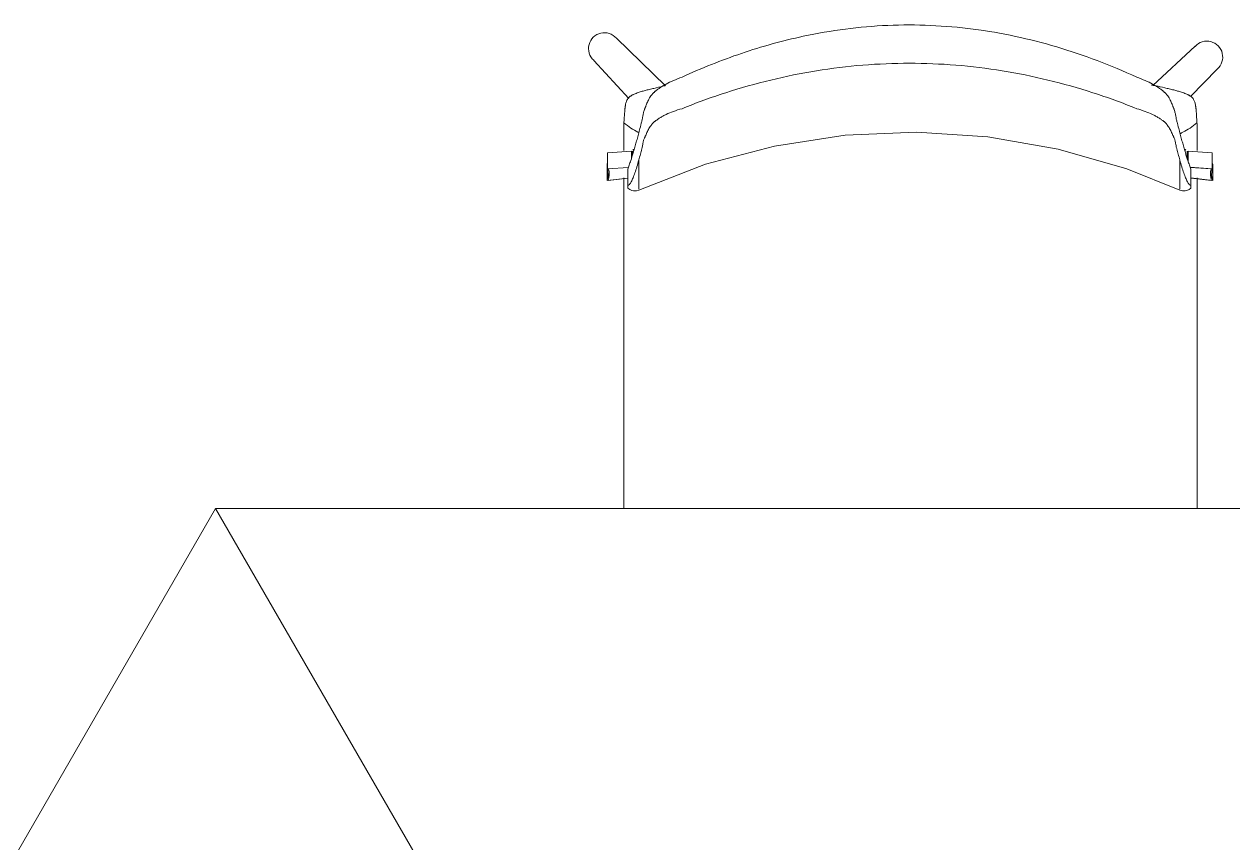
# Model space of a CAD drawing. Header units: millimetres. Extents: x 155927 to 295199, y -4084 to 97293.
# Drawn here: x 182493 to 183494, y 18585 to 19263 of the extents above; entities that cross this region are included whole.
import ezdxf

# ---------------------------------------------------------------- set-up
doc = ezdxf.new("R2010")
doc.units = ezdxf.units.MM
doc.header["$MEASUREMENT"] = 0
doc.layers.add('I-FURN', color=8, linetype='CONTINUOUS', lineweight=9)

msp = doc.modelspace()

# ---------------------------------------------------------------- linework, layer by layer
at = {"layer": 'I-FURN'}
for p, q in [((183024.2, 19211.5), (182983.6, 19251)), ((183462.6, 19244.3), (183427.5, 19212)), ((182964.9, 19232.7), (182993.9, 19201.2)), ((183458.7, 19202.8), (183480.8, 19225.5)), ((183114.4, 19161.8), (183172.8, 19170.8)), ((183172.8, 19170.8), (183231.9, 19173.3)), ((183231.9, 19173.3), (183290.9, 19169.5)), ((183290.9, 19169.5), (183349.2, 19159.3)), ((182976.2, 19156.2), (182996.1, 19157.6)), ((182996.1, 19157.6), (182996.1, 19151.7)), ((182997, 19157.6), (182997, 19154.6)), ((183057.3, 19146.7), (183114.4, 19161.8)), ((183349.2, 19159.3), (183406, 19142.9)), ((183456, 19151.7), (183456, 19157.6)), ((183456.9, 19157.6), (183476.8, 19156.3)), ((183456.9, 19148.8), (183456.9, 19157.6)), ((182976.2, 19142.9), (182976.2, 19156.2)), ((183476.8, 19156.3), (183476.8, 19142.9)), ((182975.8, 19146.5), (182975.8, 19133.2)), ((182993.5, 19144.1), (182976.2, 19142.9)), ((182993, 19129), (182993, 19142.7)), ((183002.1, 19125.4), (183057.3, 19146.7)), ((183406, 19142.9), (183449.9, 19125.4)), ((183476.8, 19142.9), (183458.5, 19144.2)), ((183475.9, 19142.9), (183458.5, 19144.1)), ((183459, 19129), (183459, 19142.7)), ((183477.1, 19133.2), (183477.1, 19146.6)), ((182975.8, 19133.2), (182993, 19135.3)), ((182976.8, 19133.2), (182993, 19135.2)), ((182993, 19127), (182994.6, 19125.9)), ((183459, 19127), (183457.5, 19125.9)), ((183459, 19135.4), (183477.1, 19133.2)), ((183459, 19135.3), (183476.2, 19133.2)), ((182994.6, 19125.9), (182996.3, 19125.1)), ((182996.3, 19125.1), (182997.8, 19124.8)), ((182997.8, 19124.8), (183000.1, 19124.8)), ((183000.1, 19124.8), (183002.1, 19125.4)), ((183452, 19124.8), (183449.9, 19125.4)), ((183454.3, 19124.8), (183452, 19124.8)), ((183455.7, 19125.1), (183454.3, 19124.8)), ((183457.5, 19125.9), (183455.7, 19125.1)), ((182651.8, 18861.9), (182076.8, 17866)), ((183801.8, 18862), (182651.8, 18861.9)), ((183206.8, 17900.7), (182651.8, 18861.9)), ((182651.8, 18861.9), (183206.8, 17900.7))]:
    msp.add_line(p, q, dxfattribs=at)
for centre, start, end in [((182973.6, 19242.5), 40.4176, 228.0338), ((183472.3, 19235.5), 310.3941, 138.0104)]:
    msp.add_arc(centre, 13.1, start, end, dxfattribs=at)
for centre, start_param, end_param in [((182959.3, 19151.9), 5.960696, 6.044337), ((183493.6, 19152), 3.380441, 3.464082), ((182959.3, 19138.6), 5.960696, 6.540192), ((182960.3, 19138.6), 5.960696, 6.540192), ((183492.7, 19138.6), 2.884586, 3.464082), ((183493.6, 19138.6), 2.884586, 3.464082)]:
    msp.add_ellipse(centre, major_axis=(17.4, 0), ratio=0.978487, start_param=start_param, end_param=end_param, dxfattribs=at)
for points, knots in [([(183037.9, 19218.8), (183053.9, 19226.2), (183086.8, 19239.4), (183143.7, 19255.2), (183208.2, 19263.7), (183279.2, 19260.5), (183337, 19248), (183381.7, 19232.9), (183403.4, 19223.7), (183414.2, 19218.8)], [-1, -1, -1, -1, -0.863636, -0.727273, -0.545455, -0.363636, -0.181818, -0.090909, 0, 0, 0, 0]), ([(183414.2, 19192.7), (183402.2, 19197.6), (183378.1, 19206.4), (183328.5, 19220.4), (183264.8, 19230.8), (183187.3, 19230.8), (183123.6, 19220.4), (183074, 19206.4), (183049.8, 19197.6), (183037.9, 19192.7)], [-1, -1, -1, -1, -0.9, -0.8, -0.6, -0.4, -0.2, -0.1, 0, 0, 0, 0]), ([(182995.5, 19149.8), (182996.1, 19151.7), (182997.2, 19154.9), (182998.6, 19159.9), (182999.8, 19164), (183000.9, 19168.3), (183002.1, 19172.8), (183003.2, 19176.8), (183004, 19180.1), (183004.6, 19182.3), (183005, 19184), (183005.3, 19185.7), (183005.6, 19187.4), (183005.9, 19189.1), (183006.3, 19190.5), (183006.7, 19191.7), (183007, 19192.5), (183007.2, 19193), (183007.3, 19193.4), (183007.5, 19193.7), (183007.7, 19194.3), (183008.1, 19195.2), (183008.6, 19196.5), (183009.2, 19198.1), (183010, 19199.8), (183010.9, 19201.6), (183012.1, 19203.3), (183013.2, 19204.7), (183014.2, 19205.7), (183014.8, 19206.2), (183015.2, 19206.7), (183015.7, 19207.1), (183016.4, 19207.6), (183017.6, 19208.6), (183019.4, 19209.9), (183021.9, 19211.5), (183025.5, 19213.6), (183030.6, 19216), (183035.4, 19217.9), (183037.9, 19218.8)], [0, 0, 0, 0, 0.142857, 0.214286, 0.285714, 0.357143, 0.428571, 0.5, 0.535714, 0.571429, 0.589286, 0.607143, 0.642857, 0.660714, 0.678571, 0.696429, 0.705357, 0.709821, 0.714286, 0.71875, 0.723214, 0.732143, 0.75, 0.767857, 0.785714, 0.803571, 0.821429, 0.839286, 0.848214, 0.852679, 0.857143, 0.861607, 0.866071, 0.875, 0.892857, 0.910714, 0.928571, 0.964286, 1, 1, 1, 1]), ([(183414.2, 19218.8), (183416.7, 19217.9), (183421.4, 19216), (183426.5, 19213.6), (183430.1, 19211.5), (183432.6, 19209.9), (183434.5, 19208.6), (183435.7, 19207.6), (183436.3, 19207.1), (183436.8, 19206.7), (183437.3, 19206.2), (183437.9, 19205.7), (183438.8, 19204.7), (183440, 19203.3), (183441.1, 19201.6), (183442, 19199.8), (183442.8, 19198.1), (183443.5, 19196.5), (183444, 19195.2), (183444.3, 19194.3), (183444.5, 19193.7), (183444.7, 19193.4), (183444.9, 19193), (183445.1, 19192.5), (183445.4, 19191.7), (183445.7, 19190.5), (183446.1, 19189.1), (183446.4, 19187.4), (183446.7, 19185.7), (183447, 19184), (183447.3, 19182.7), (183447.7, 19181.4), (183448.1, 19179.7), (183448.9, 19176.8), (183449.9, 19172.8), (183451.1, 19168.3), (183452.3, 19164), (183453.4, 19159.9), (183454.5, 19156.2), (183455.5, 19152.8), (183456.2, 19150.7), (183456.6, 19149.8)], [0, 0, 0, 0, 0.035714, 0.071429, 0.089286, 0.107143, 0.125, 0.133929, 0.138393, 0.142857, 0.147321, 0.151786, 0.160714, 0.178571, 0.196429, 0.214286, 0.232143, 0.25, 0.267857, 0.276786, 0.28125, 0.285714, 0.290179, 0.294643, 0.303571, 0.321429, 0.339286, 0.357143, 0.392857, 0.410714, 0.428571, 0.446429, 0.464286, 0.5, 0.571429, 0.642857, 0.714286, 0.785714, 0.857143, 0.928571, 1, 1, 1, 1]), ([(182989.8, 19181), (182989.9, 19182.1), (182990, 19183.7), (182990.1, 19185.7), (182990.2, 19186.8), (182990.2, 19187.6), (182990.3, 19188.4), (182990.4, 19189.4), (182990.5, 19190.6), (182990.6, 19191.9), (182990.7, 19192.7), (182990.7, 19193.3), (182990.8, 19193.7), (182990.8, 19194), (182990.9, 19194.6), (182991, 19195.4), (182991.2, 19196.6), (182991.6, 19198), (182992, 19199.2), (182992.6, 19200.4), (182993.5, 19201.6), (182994.5, 19202.5), (182995.4, 19203.2), (182996.1, 19203.6), (182996.7, 19204), (182997.7, 19204.5), (182999, 19205.1), (183000.7, 19205.7), (183002.5, 19206.3), (183004.2, 19206.9), (183005.8, 19207.3), (183007.4, 19207.7), (183009.1, 19208.2), (183010.9, 19208.6), (183013.4, 19209.2), (183017.8, 19210.3), (183021.5, 19211.1), (183023.9, 19211.6)], [0, 0, 0, 0, 0.0625, 0.09375, 0.109375, 0.125, 0.140625, 0.15625, 0.1875, 0.21875, 0.234375, 0.242188, 0.25, 0.257812, 0.265625, 0.28125, 0.3125, 0.34375, 0.375, 0.40625, 0.4375, 0.46875, 0.484375, 0.5, 0.515625, 0.53125, 0.5625, 0.59375, 0.625, 0.65625, 0.6875, 0.71875, 0.75, 0.78125, 0.8125, 0.875, 1, 1, 1, 1]), ([(183430.1, 19211.6), (183432.4, 19211.1), (183436.2, 19210.3), (183440.6, 19209.2), (183443, 19208.6), (183444.9, 19208.2), (183446.6, 19207.7), (183448.1, 19207.3), (183449.7, 19206.9), (183451.4, 19206.3), (183453.2, 19205.7), (183454.9, 19205.1), (183456.2, 19204.5), (183457.2, 19204), (183457.9, 19203.6), (183458.6, 19203.2), (183459.4, 19202.5), (183460.4, 19201.6), (183461.3, 19200.4), (183461.9, 19199.2), (183462.4, 19198), (183462.7, 19196.6), (183462.9, 19195.4), (183463, 19194.6), (183463.1, 19194), (183463.2, 19193.7), (183463.2, 19193.3), (183463.3, 19192.7), (183463.4, 19191.9), (183463.5, 19190.6), (183463.6, 19189.4), (183463.6, 19188.4), (183463.7, 19187.6), (183463.8, 19186.8), (183463.8, 19185.7), (183463.9, 19183.7), (183464, 19182.1), (183464.1, 19181)], [0, 0, 0, 0, 0.125, 0.1875, 0.21875, 0.25, 0.28125, 0.3125, 0.34375, 0.375, 0.40625, 0.4375, 0.46875, 0.484375, 0.5, 0.515625, 0.53125, 0.5625, 0.59375, 0.625, 0.65625, 0.6875, 0.71875, 0.734375, 0.742188, 0.75, 0.757812, 0.765625, 0.78125, 0.8125, 0.84375, 0.859375, 0.875, 0.890625, 0.90625, 0.9375, 1, 1, 1, 1]), ([(183037.9, 19192.7), (183035.4, 19192), (183030.7, 19190.5), (183025.7, 19188.4), (183022.1, 19186.6), (183019.6, 19185.1), (183017.8, 19183.9), (183016.6, 19183.1), (183015.9, 19182.6), (183015.4, 19182.2), (183014.9, 19181.8), (183014.3, 19181.3), (183013.4, 19180.3), (183012.2, 19178.9), (183011, 19177.2), (183010, 19175.5), (183009.2, 19173.8), (183008.5, 19172.2), (183007.9, 19170.9), (183007.6, 19170), (183007.3, 19169.5), (183007.2, 19169.2), (183007, 19168.8), (183006.8, 19168.4), (183006.5, 19167.6), (183006.1, 19166.6), (183005.8, 19165.4), (183005.5, 19163.9), (183005.3, 19162.5), (183005, 19161), (183004.7, 19159.8), (183004.4, 19158.6), (183004, 19157), (183003.2, 19154.3), (183002.6, 19151.9), (183002.1, 19150.3)], [0, 0, 0, 0, 0.0625, 0.125, 0.15625, 0.1875, 0.21875, 0.234375, 0.242188, 0.25, 0.257812, 0.265625, 0.28125, 0.3125, 0.34375, 0.375, 0.40625, 0.4375, 0.46875, 0.484375, 0.492188, 0.5, 0.507812, 0.515625, 0.53125, 0.5625, 0.59375, 0.625, 0.6875, 0.71875, 0.75, 0.78125, 0.8125, 0.875, 1, 1, 1, 1]), ([(183449.9, 19150.3), (183449.5, 19151.9), (183448.8, 19154.3), (183448, 19157), (183447.6, 19158.6), (183447.3, 19159.8), (183447, 19161), (183446.7, 19162.5), (183446.5, 19163.9), (183446.2, 19165.4), (183445.9, 19166.6), (183445.5, 19167.6), (183445.2, 19168.4), (183445, 19168.8), (183444.9, 19169.2), (183444.7, 19169.5), (183444.5, 19170), (183444.1, 19170.9), (183443.5, 19172.2), (183442.8, 19173.8), (183442, 19175.5), (183441, 19177.2), (183439.8, 19178.9), (183438.7, 19180.3), (183437.7, 19181.3), (183437.1, 19181.8), (183436.6, 19182.2), (183436.1, 19182.6), (183435.5, 19183.1), (183434.3, 19183.9), (183432.4, 19185.1), (183429.9, 19186.6), (183426.3, 19188.4), (183421.3, 19190.5), (183416.6, 19192), (183414.2, 19192.7)], [0, 0, 0, 0, 0.125, 0.1875, 0.21875, 0.25, 0.28125, 0.3125, 0.375, 0.40625, 0.4375, 0.46875, 0.484375, 0.492188, 0.5, 0.507812, 0.515625, 0.53125, 0.5625, 0.59375, 0.625, 0.65625, 0.6875, 0.71875, 0.734375, 0.742188, 0.75, 0.757812, 0.765625, 0.78125, 0.8125, 0.84375, 0.875, 0.9375, 1, 1, 1, 1]), ([(182989.8, 19181), (182991.7, 19179.4), (182995.5, 19176.6), (182999.8, 19174), (183002.1, 19172.8), (183002.5, 19172.6)], [0, 0, 0, 0, 0.02777778, 0.05555556, 0.06066679, 0.06066679, 0.06066679, 0.06066679]), ([(183450.1, 19172), (183450.9, 19172.4), (183453.7, 19173.7), (183458.4, 19176.6), (183462.2, 19179.4), (183464.1, 19181)], [0.93303317, 0.93303317, 0.93303317, 0.93303317, 0.94444444, 0.97222222, 1, 1, 1, 1]), ([(183002.1, 19126), (183002.1, 19126.3), (183002.1, 19127), (183002.1, 19128.9), (183002.1, 19132.9), (183002.1, 19137.8), (183002.1, 19141.4), (183002.1, 19141.8)], [0.4444444, 0.4444444, 0.4444444, 0.4444444, 0.5138889, 0.5833333, 0.7222222, 0.8611111, 0.8809813, 0.8809813, 0.8809813, 0.8809813]), ([(183449.9, 19141.7), (183449.9, 19139.5), (183449.9, 19135.5), (183449.9, 19130.8), (183449.9, 19128.2), (183449.9, 19126.7), (183449.9, 19126.2), (183449.9, 19126)], [0.1190187, 0.1190187, 0.1190187, 0.1190187, 0.2222222, 0.3333333, 0.4444444, 0.5, 0.5555556, 0.5555556, 0.5555556, 0.5555556]), ([(182989.6, 18861.6), (182989.6, 18861.8), (182989.6, 18864.5), (182989.6, 18869.6), (182989.6, 18877.2), (182989.6, 18884.9), (182989.6, 18894.9), (182989.6, 18907.4), (182989.6, 18919.9), (182989.6, 18929.9), (182989.6, 18937.5), (182989.6, 18945.2), (182989.6, 18955.2), (182989.6, 18967.8), (182989.6, 18982.7), (182989.6, 18997.9), (182989.6, 19013), (182989.6, 19027.9), (182989.6, 19040.4), (182989.6, 19050.4), (182989.6, 19058), (182989.6, 19065.6), (182989.6, 19075.5), (182989.6, 19087.7), (182989.6, 19100.1), (182989.6, 19110.2), (182989.6, 19117.9), (182989.6, 19125.7), (182989.6, 19131.6), (182989.6, 19134.9), (182989.6, 19135.6)], [-0.7511307, -0.7511307, -0.7511307, -0.7511307, -0.75, -0.7321429, -0.7142857, -0.6964286, -0.6785714, -0.6428571, -0.6071429, -0.5892857, -0.5714286, -0.5535714, -0.5357143, -0.5, -0.4642857, -0.4285714, -0.3928571, -0.3571429, -0.3214286, -0.3035714, -0.2857143, -0.2678571, -0.25, -0.2142857, -0.1785714, -0.1607143, -0.1428571, -0.125, -0.1071429, -0.1022726, -0.1022726, -0.1022726, -0.1022726]), ([(182993, 19129), (182993, 19128.5), (182993, 19127.6), (182993, 19127), (182993, 19126.9), (182993, 19127.5), (182993, 19128.3), (182993, 19128.7)], [0, 0, 0, 0, 0.125, 0.25, 0.375, 0.5, 0.5828112, 0.5828112, 0.5828112, 0.5828112]), ([(183459, 19128.7), (183459, 19128.3), (183459, 19127.5), (183459, 19126.9), (183459, 19127), (183459, 19127.6), (183459, 19128.5), (183459, 19129)], [0.4162183, 0.4162183, 0.4162183, 0.4162183, 0.5, 0.625, 0.75, 0.875, 1, 1, 1, 1]), ([(183464.3, 19135.5), (183464.3, 19135), (183464.3, 19129.5), (183464.3, 19118.7), (183464.3, 19103.3), (183464.3, 19088.2), (183464.3, 19075.7), (183464.3, 19065.7), (183464.3, 19058), (183464.3, 19050.3), (183464.3, 19040.2), (183464.3, 19027.7), (183464.3, 19015.3), (183464.3, 19005.3), (183464.3, 18997.7), (183464.3, 18990.2), (183464.3, 18980.2), (183464.3, 18967.9), (183464.3, 18955.5), (183464.3, 18945.5), (183464.3, 18937.9), (183464.3, 18930.2), (183464.3, 18920.1), (183464.3, 18907.5), (183464.3, 18892.4), (183464.3, 18877.1), (183464.3, 18866.8), (183464.3, 18861.7), (183464.3, 18861.6)], [-0.896036, -0.896036, -0.896036, -0.896036, -0.8928571, -0.8571429, -0.8214286, -0.7857143, -0.75, -0.7321429, -0.7142857, -0.6964286, -0.6785714, -0.6428571, -0.6071429, -0.5892857, -0.5714286, -0.5535714, -0.5357143, -0.5, -0.4642857, -0.4464286, -0.4285714, -0.4107143, -0.3928571, -0.3571429, -0.3214286, -0.2857143, -0.25, -0.2493139, -0.2493139, -0.2493139, -0.2493139])]:
    msp.add_open_spline(points, degree=3, knots=knots, dxfattribs=at)
for points in [[(183430.1, 19211.6), (183428.8, 19211.8), (183427.6, 19212), (183426.4, 19212.3)], [(183426.5, 19212.3), (183427.7, 19212), (183428.9, 19211.8), (183430.1, 19211.6)], [(182989.6, 19177.1), (182989.7, 19177.8), (182989.7, 19179.1), (182989.8, 19180.4), (182989.8, 19181)], [(182989.6, 19158.2), (182989.6, 19164.7), (182989.6, 19171), (182989.6, 19177.1)], [(183464.1, 19181), (183464.1, 19180.4), (183464.2, 19179.1), (183464.3, 19177.8), (183464.3, 19177.1)], [(183464.3, 19177.1), (183464.3, 19171), (183464.3, 19164.7), (183464.3, 19158.2)], [(182998.4, 19159.2), (182998, 19158.9), (182997.6, 19158.7), (182997.2, 19158.4)], [(183454.8, 19158.4), (183454.5, 19158.7), (183454.1, 19158.9), (183453.7, 19159.2)], [(183002.1, 19150.3), (183001.6, 19148.3), (183000.5, 19144.5), (182998.9, 19139.5), (182997.3, 19135.3), (182995.9, 19132.1), (182994.4, 19129.9), (182993.4, 19129.2), (182993, 19129)], [(182993, 19142.7), (182993.4, 19143.7), (182994.2, 19146), (182995, 19148.5), (182995.5, 19149.8)], [(183002.1, 19142.2), (183002.1, 19144.6), (183002.1, 19147.3), (183002.1, 19150.3)], [(183449.9, 19150.3), (183449.9, 19147.3), (183449.9, 19144.6), (183449.9, 19142.2)], [(183459, 19129), (183458.6, 19129.2), (183457.7, 19129.9), (183456.2, 19132.1), (183454.7, 19135.3), (183453.2, 19139.5), (183451.5, 19144.5), (183450.4, 19148.3), (183449.9, 19150.3)], [(183456.6, 19149.8), (183457, 19148.5), (183457.8, 19146), (183458.6, 19143.7), (183459, 19142.7)]]:
    msp.add_open_spline(points, degree=3, dxfattribs=at)

doc.saveas('drawing.dxf')
